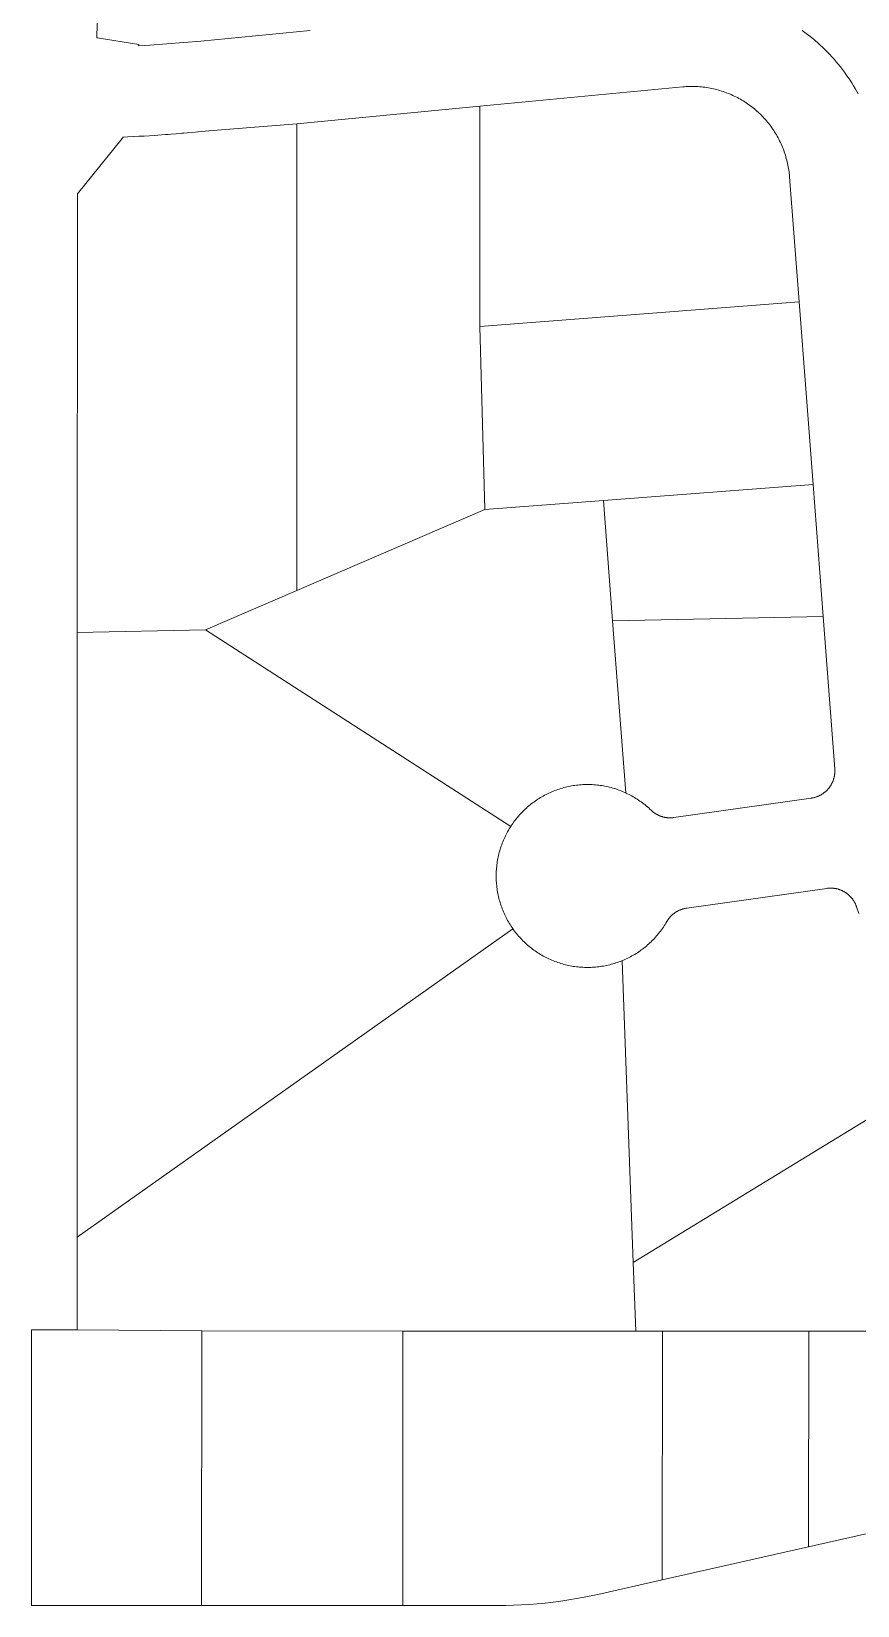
# Model space of a CAD drawing. Header units: feet. Extents: x 865220 to 2774701, y -2240498 to 961524.
# Drawn here: x 2770397 to 2770849, y 956422 to 957282 of the extents above; entities that cross this region are included whole.
import ezdxf

# ---------------------------------------------------------------- set-up
doc = ezdxf.new("R2010")
doc.units = ezdxf.units.FT
doc.header["$LTSCALE"] = 0.015
doc.header["$MEASUREMENT"] = 0
doc.layers.add('Parcels', color=7, linetype='Continuous', lineweight=0)

msp = doc.modelspace()

# ---------------------------------------------------------------- linework, layer by layer
at = {"layer": 'Parcels', "lineweight": 5, "ltscale": 100}
for p, q in [((2770436.07, 957430.81), (2770432.94, 957278.86)), ((2770489.76, 957277.01), (2770549.48, 957282.71)), ((2770818.68, 957282.81), (2770820.14, 957281.75)), ((2770432.94, 957278.86), (2770433.07, 957278.84)), ((2770433.07, 957278.84), (2770455.87, 957275.03)), ((2770455.87, 957275.03), (2770455.75, 957274.37)), ((2770455.75, 957274.37), (2770461.97, 957274.74)), ((2770461.97, 957274.74), (2770489.76, 957277.01)), ((2770820.14, 957281.75), (2770821.58, 957280.66)), ((2770821.58, 957280.66), (2770823, 957279.54)), ((2770823, 957279.54), (2770824.4, 957278.4)), ((2770824.4, 957278.4), (2770825.78, 957277.24)), ((2770825.78, 957277.24), (2770827.14, 957276.05)), ((2770827.14, 957276.05), (2770828.48, 957274.84)), ((2770828.48, 957274.84), (2770829.8, 957273.6)), ((2770829.8, 957273.6), (2770831.1, 957272.35)), ((2770831.1, 957272.35), (2770832.37, 957271.07)), ((2770832.37, 957271.07), (2770833.62, 957269.76)), ((2770833.62, 957269.76), (2770834.85, 957268.44)), ((2770834.85, 957268.44), (2770836.06, 957267.1)), ((2770836.06, 957267.1), (2770837.24, 957265.73)), ((2770837.24, 957265.73), (2770838.4, 957264.34)), ((2770838.4, 957264.34), (2770839.53, 957262.94)), ((2770839.53, 957262.94), (2770840.64, 957261.51)), ((2770840.64, 957261.51), (2770841.73, 957260.07)), ((2770841.73, 957260.07), (2770842.78, 957258.6)), ((2770842.78, 957258.6), (2770843.82, 957257.12)), ((2770843.82, 957257.12), (2770844.82, 957255.62)), ((2770753.31, 957251.95), (2770642.34, 957241.36)), ((2770754.31, 957252.04), (2770753.31, 957251.95)), ((2770755.24, 957252.1), (2770754.31, 957252.04)), ((2770756.18, 957252.15), (2770755.24, 957252.1)), ((2770757.11, 957252.18), (2770756.18, 957252.15)), ((2770758.04, 957252.19), (2770757.11, 957252.18)), ((2770758.98, 957252.19), (2770758.04, 957252.19)), ((2770759.91, 957252.17), (2770758.98, 957252.19)), ((2770760.84, 957252.14), (2770759.91, 957252.17)), ((2770761.78, 957252.08), (2770760.84, 957252.14)), ((2770762.71, 957252.02), (2770761.78, 957252.08)), ((2770763.64, 957251.93), (2770762.71, 957252.02)), ((2770764.57, 957251.83), (2770763.64, 957251.93)), ((2770765.49, 957251.72), (2770764.57, 957251.83)), ((2770766.42, 957251.59), (2770765.49, 957251.72)), ((2770767.34, 957251.44), (2770766.42, 957251.59)), ((2770768.26, 957251.27), (2770767.34, 957251.44)), ((2770769.18, 957251.09), (2770768.26, 957251.27)), ((2770770.09, 957250.9), (2770769.18, 957251.09)), ((2770771, 957250.69), (2770770.09, 957250.9)), ((2770771.9, 957250.46), (2770771, 957250.69)), ((2770772.8, 957250.21), (2770771.9, 957250.46)), ((2770773.7, 957249.95), (2770772.8, 957250.21)), ((2770774.59, 957249.68), (2770773.7, 957249.95)), ((2770775.48, 957249.39), (2770774.59, 957249.68)), ((2770776.36, 957249.08), (2770775.48, 957249.39)), ((2770777.24, 957248.76), (2770776.36, 957249.08)), ((2770778.11, 957248.42), (2770777.24, 957248.76)), ((2770778.98, 957248.07), (2770778.11, 957248.42)), ((2770779.84, 957247.71), (2770778.98, 957248.07)), ((2770844.82, 957255.62), (2770845.8, 957254.1)), ((2770845.8, 957254.1), (2770846.76, 957252.57)), ((2770846.76, 957252.57), (2770847.69, 957251.02)), ((2770847.69, 957251.02), (2770848.59, 957249.45)), ((2770848.59, 957249.45), (2770849.27, 957248.22)), ((2770642.34, 957241.36), (2770542.35, 957231.81)), ((2770642.32, 957121.05), (2770642.34, 957241.36)), ((2770642.34, 957241.36), (2770642.32, 957121.05)), ((2770780.69, 957247.32), (2770779.84, 957247.71)), ((2770781.53, 957246.93), (2770780.69, 957247.32)), ((2770782.37, 957246.52), (2770781.53, 957246.93)), ((2770783.2, 957246.09), (2770782.37, 957246.52)), ((2770784.03, 957245.65), (2770783.2, 957246.09)), ((2770784.84, 957245.2), (2770784.03, 957245.65)), ((2770785.65, 957244.73), (2770784.84, 957245.2)), ((2770786.45, 957244.25), (2770785.65, 957244.73)), ((2770787.24, 957243.75), (2770786.45, 957244.25)), ((2770788.02, 957243.24), (2770787.24, 957243.75)), ((2770788.79, 957242.71), (2770788.02, 957243.24)), ((2770789.56, 957242.18), (2770788.79, 957242.71)), ((2770790.31, 957241.63), (2770789.56, 957242.18)), ((2770791.06, 957241.06), (2770790.31, 957241.63)), ((2770791.79, 957240.49), (2770791.06, 957241.06)), ((2770792.52, 957239.9), (2770791.79, 957240.49)), ((2770793.23, 957239.3), (2770792.52, 957239.9)), ((2770793.93, 957238.68), (2770793.23, 957239.3)), ((2770542.35, 957231.81), (2770494.22, 957227.88)), ((2770542.35, 957231.81), (2770542.3, 956976.78)), ((2770794.63, 957238.05), (2770793.93, 957238.68)), ((2770795.31, 957237.42), (2770794.63, 957238.05)), ((2770795.98, 957236.77), (2770795.31, 957237.42)), ((2770796.64, 957236.1), (2770795.98, 957236.77)), ((2770797.28, 957235.43), (2770796.64, 957236.1)), ((2770797.92, 957234.75), (2770797.28, 957235.43)), ((2770798.54, 957234.05), (2770797.92, 957234.75)), ((2770799.15, 957233.35), (2770798.54, 957234.05)), ((2770799.75, 957232.63), (2770799.15, 957233.35)), ((2770800.34, 957231.9), (2770799.75, 957232.63)), ((2770800.91, 957231.16), (2770800.34, 957231.9)), ((2770801.47, 957230.42), (2770800.91, 957231.16)), ((2770446.67, 957223.73), (2770422.26, 957193.47)), ((2770446.7, 957223.77), (2770446.67, 957223.73)), ((2770447.26, 957224.46), (2770446.7, 957223.77)), ((2770449.76, 957224.6), (2770447.26, 957224.46)), ((2770452.98, 957224.77), (2770449.76, 957224.6)), ((2770455.84, 957224.94), (2770452.98, 957224.77)), ((2770458.7, 957225.1), (2770455.84, 957224.94)), ((2770458.83, 957225.11), (2770458.7, 957225.1)), ((2770464.42, 957225.47), (2770458.83, 957225.11)), ((2770466.31, 957225.6), (2770464.42, 957225.47)), ((2770470.39, 957225.89), (2770466.31, 957225.6)), ((2770471.88, 957226), (2770470.39, 957225.89)), ((2770473.37, 957226.11), (2770471.88, 957226)), ((2770476.35, 957226.33), (2770473.37, 957226.11)), ((2770479.33, 957226.57), (2770476.35, 957226.33)), ((2770480.45, 957226.67), (2770479.33, 957226.57)), ((2770482.31, 957226.82), (2770480.45, 957226.67)), ((2770486.78, 957227.2), (2770482.31, 957226.82)), ((2770488.2, 957227.33), (2770486.78, 957227.2)), ((2770488.27, 957227.33), (2770488.2, 957227.33)), ((2770494.22, 957227.88), (2770488.27, 957227.33)), ((2770802.02, 957229.66), (2770801.47, 957230.42)), ((2770802.55, 957228.89), (2770802.02, 957229.66)), ((2770803.07, 957228.12), (2770802.55, 957228.89)), ((2770803.58, 957227.34), (2770803.07, 957228.12)), ((2770804.07, 957226.54), (2770803.58, 957227.34)), ((2770804.55, 957225.74), (2770804.07, 957226.54)), ((2770805.02, 957224.93), (2770804.55, 957225.74)), ((2770805.47, 957224.11), (2770805.02, 957224.93)), ((2770805.91, 957223.29), (2770805.47, 957224.11)), ((2770806.33, 957222.45), (2770805.91, 957223.29)), ((2770806.74, 957221.61), (2770806.33, 957222.45)), ((2770807.13, 957220.77), (2770806.74, 957221.61)), ((2770807.51, 957219.91), (2770807.13, 957220.77)), ((2770807.87, 957219.05), (2770807.51, 957219.91)), ((2770808.22, 957218.19), (2770807.87, 957219.05)), ((2770808.55, 957217.31), (2770808.22, 957218.19)), ((2770808.87, 957216.44), (2770808.55, 957217.31)), ((2770809.17, 957215.55), (2770808.87, 957216.44)), ((2770809.46, 957214.66), (2770809.17, 957215.55)), ((2770809.73, 957213.77), (2770809.46, 957214.66)), ((2770809.98, 957212.87), (2770809.73, 957213.77)), ((2770810.22, 957211.97), (2770809.98, 957212.87)), ((2770810.45, 957211.06), (2770810.22, 957211.97)), ((2770810.65, 957210.15), (2770810.45, 957211.06)), ((2770810.85, 957209.24), (2770810.65, 957210.15)), ((2770811.02, 957208.32), (2770810.85, 957209.24)), ((2770811.18, 957207.4), (2770811.02, 957208.32)), ((2770811.33, 957206.48), (2770811.18, 957207.4)), ((2770811.45, 957205.55), (2770811.33, 957206.48)), ((2770811.57, 957204.63), (2770811.45, 957205.55)), ((2770811.66, 957203.7), (2770811.57, 957204.63)), ((2770811.74, 957202.77), (2770811.66, 957203.7)), ((2770816.97, 957134.4), (2770811.74, 957202.77)), ((2770422.26, 957193.47), (2770422.23, 956953.76)), ((2770816.97, 957134.4), (2770642.32, 957121.05)), ((2770816.97, 957134.4), (2770816.97, 957134.4)), ((2770824.59, 957034.71), (2770816.97, 957134.4)), ((2770645.13, 957020.98), (2770642.32, 957121.05)), ((2770642.32, 957121.05), (2770642.32, 957121.05)), ((2770709.93, 957025.94), (2770824.59, 957034.71)), ((2770824.59, 957034.71), (2770824.59, 957034.71)), ((2770830.1, 956962.58), (2770824.59, 957034.71)), ((2770645.13, 957020.98), (2770709.93, 957025.94)), ((2770709.93, 957025.94), (2770645.13, 957020.98)), ((2770709.93, 957025.94), (2770714.97, 956960.09)), ((2770645.13, 957020.98), (2770542.3, 956976.78)), ((2770492.28, 956955.27), (2770542.3, 956976.78)), ((2770542.3, 956976.78), (2770492.28, 956955.27)), ((2770542.3, 956976.78), (2770542.3, 956976.78)), ((2770422.23, 956953.76), (2770492.28, 956955.27)), ((2770492.28, 956955.27), (2770659.26, 956847.77)), ((2770659.26, 956847.77), (2770492.28, 956955.27)), ((2770714.97, 956960.09), (2770830.1, 956962.58)), ((2770714.97, 956960.09), (2770722.15, 956866.13)), ((2770714.97, 956960.09), (2770714.97, 956960.09)), ((2770830.1, 956962.58), (2770830.1, 956962.58)), ((2770836.47, 956879.24), (2770830.1, 956962.58)), ((2770422.23, 956953.76), (2770422.18, 956623.24)), ((2770836.5, 956878.89), (2770836.47, 956879.24)), ((2770836.51, 956878.63), (2770836.5, 956878.89)), ((2770836.51, 956878.37), (2770836.51, 956878.63)), ((2770836.52, 956878.11), (2770836.51, 956878.37)), ((2770836.51, 956877.85), (2770836.52, 956878.11)), ((2770836.51, 956877.59), (2770836.51, 956877.85)), ((2770689.17, 956869.2), (2770690.02, 956869.41)), ((2770690.02, 956869.41), (2770690.87, 956869.6)), ((2770690.87, 956869.6), (2770691.72, 956869.77)), ((2770691.72, 956869.77), (2770692.58, 956869.93)), ((2770692.58, 956869.93), (2770693.44, 956870.08)), ((2770693.44, 956870.08), (2770694.3, 956870.21)), ((2770694.3, 956870.21), (2770695.17, 956870.32)), ((2770695.17, 956870.32), (2770696.03, 956870.42)), ((2770696.03, 956870.42), (2770696.9, 956870.5)), ((2770696.9, 956870.5), (2770697.77, 956870.57)), ((2770697.77, 956870.57), (2770698.64, 956870.63)), ((2770698.64, 956870.63), (2770699.51, 956870.66)), ((2770699.51, 956870.66), (2770700.39, 956870.69)), ((2770700.39, 956870.69), (2770701.26, 956870.7)), ((2770701.26, 956870.7), (2770702.13, 956870.69)), ((2770702.13, 956870.69), (2770703, 956870.67)), ((2770703, 956870.67), (2770703.88, 956870.63)), ((2770703.88, 956870.63), (2770704.75, 956870.58)), ((2770704.75, 956870.58), (2770705.62, 956870.51)), ((2770705.62, 956870.51), (2770706.48, 956870.42)), ((2770706.48, 956870.42), (2770707.35, 956870.33)), ((2770707.35, 956870.33), (2770708.22, 956870.21)), ((2770708.22, 956870.21), (2770709.08, 956870.08)), ((2770709.08, 956870.08), (2770709.94, 956869.94)), ((2770709.94, 956869.94), (2770710.8, 956869.78)), ((2770710.8, 956869.78), (2770711.65, 956869.61)), ((2770711.65, 956869.61), (2770712.5, 956869.42)), ((2770712.5, 956869.42), (2770713.35, 956869.22)), ((2770833.5, 956869.08), (2770833.66, 956869.29)), ((2770833.66, 956869.29), (2770833.81, 956869.5)), ((2770833.81, 956869.5), (2770833.96, 956869.72)), ((2770833.96, 956869.72), (2770834.1, 956869.94)), ((2770834.1, 956869.94), (2770834.24, 956870.16)), ((2770834.24, 956870.16), (2770834.38, 956870.38)), ((2770834.38, 956870.38), (2770834.51, 956870.61)), ((2770834.51, 956870.61), (2770834.64, 956870.84)), ((2770834.64, 956870.84), (2770834.77, 956871.07)), ((2770834.77, 956871.07), (2770834.89, 956871.3)), ((2770834.89, 956871.3), (2770835, 956871.53)), ((2770835, 956871.53), (2770835.12, 956871.77)), ((2770835.12, 956871.77), (2770835.22, 956872.01)), ((2770835.22, 956872.01), (2770835.33, 956872.25)), ((2770835.33, 956872.25), (2770835.43, 956872.49)), ((2770835.43, 956872.49), (2770835.52, 956872.73)), ((2770835.52, 956872.73), (2770835.62, 956872.98)), ((2770835.62, 956872.98), (2770835.7, 956873.23)), ((2770835.7, 956873.23), (2770835.79, 956873.47)), ((2770835.79, 956873.47), (2770835.86, 956873.72)), ((2770835.86, 956873.72), (2770835.94, 956873.97)), ((2770835.94, 956873.97), (2770836.01, 956874.23)), ((2770836.01, 956874.23), (2770836.07, 956874.48)), ((2770836.07, 956874.48), (2770836.14, 956874.73)), ((2770836.14, 956874.73), (2770836.19, 956874.99)), ((2770836.19, 956874.99), (2770836.24, 956875.25)), ((2770836.24, 956875.25), (2770836.29, 956875.5)), ((2770836.29, 956875.5), (2770836.33, 956875.76)), ((2770836.33, 956875.76), (2770836.37, 956876.02)), ((2770836.37, 956876.02), (2770836.41, 956876.28)), ((2770836.41, 956876.28), (2770836.44, 956876.54)), ((2770836.44, 956876.54), (2770836.46, 956876.8)), ((2770836.46, 956876.8), (2770836.48, 956877.06)), ((2770836.48, 956877.06), (2770836.5, 956877.32)), ((2770836.5, 956877.32), (2770836.51, 956877.59)), ((2770671.18, 956860.62), (2770671.88, 956861.14)), ((2770671.88, 956861.14), (2770672.59, 956861.64)), ((2770672.59, 956861.64), (2770673.31, 956862.14)), ((2770673.31, 956862.14), (2770674.04, 956862.62)), ((2770674.04, 956862.62), (2770674.77, 956863.09)), ((2770674.77, 956863.09), (2770675.52, 956863.54)), ((2770675.52, 956863.54), (2770676.27, 956863.99)), ((2770676.27, 956863.99), (2770677.03, 956864.42)), ((2770677.03, 956864.42), (2770677.79, 956864.83)), ((2770677.79, 956864.83), (2770678.57, 956865.24)), ((2770678.57, 956865.24), (2770679.35, 956865.63)), ((2770679.35, 956865.63), (2770680.14, 956866)), ((2770680.14, 956866), (2770680.93, 956866.36)), ((2770680.93, 956866.36), (2770681.73, 956866.71)), ((2770681.73, 956866.71), (2770682.54, 956867.05)), ((2770682.54, 956867.05), (2770683.35, 956867.37)), ((2770683.35, 956867.37), (2770684.16, 956867.67)), ((2770684.16, 956867.67), (2770684.99, 956867.96)), ((2770684.99, 956867.96), (2770685.81, 956868.24)), ((2770685.81, 956868.24), (2770686.65, 956868.5)), ((2770686.65, 956868.5), (2770687.48, 956868.75)), ((2770687.48, 956868.75), (2770688.32, 956868.99)), ((2770688.32, 956868.99), (2770689.17, 956869.2)), ((2770713.35, 956869.22), (2770714.2, 956869)), ((2770714.2, 956869), (2770715.04, 956868.77)), ((2770715.04, 956868.77), (2770715.88, 956868.52)), ((2770715.88, 956868.52), (2770716.71, 956868.26)), ((2770716.71, 956868.26), (2770717.54, 956867.98)), ((2770717.54, 956867.98), (2770718.36, 956867.69)), ((2770718.36, 956867.69), (2770719.17, 956867.38)), ((2770719.17, 956867.38), (2770719.99, 956867.06)), ((2770719.99, 956867.06), (2770720.79, 956866.73)), ((2770720.79, 956866.73), (2770721.59, 956866.38)), ((2770721.59, 956866.38), (2770722.15, 956866.13)), ((2770722.15, 956866.13), (2770722.39, 956866.02)), ((2770722.15, 956866.13), (2770722.15, 956866.13)), ((2770722.39, 956866.02), (2770723.17, 956865.65)), ((2770723.17, 956865.65), (2770723.96, 956865.26)), ((2770723.96, 956865.26), (2770724.73, 956864.86)), ((2770724.73, 956864.86), (2770725.5, 956864.44)), ((2770725.5, 956864.44), (2770726.26, 956864.01)), ((2770726.26, 956864.01), (2770727.01, 956863.57)), ((2770727.01, 956863.57), (2770727.75, 956863.11)), ((2770727.75, 956863.11), (2770728.49, 956862.64)), ((2770728.49, 956862.64), (2770729.22, 956862.16)), ((2770729.22, 956862.16), (2770729.94, 956861.67)), ((2770729.94, 956861.67), (2770730.65, 956861.16)), ((2770730.65, 956861.16), (2770731.35, 956860.64)), ((2770731.35, 956860.64), (2770732.04, 956860.11)), ((2770748.5, 956852.63), (2770823.62, 956863.25)), ((2770823.62, 956863.25), (2770823.88, 956863.28)), ((2770823.88, 956863.28), (2770824.13, 956863.33)), ((2770824.13, 956863.33), (2770824.39, 956863.38)), ((2770824.39, 956863.38), (2770824.65, 956863.43)), ((2770824.65, 956863.43), (2770824.9, 956863.49)), ((2770824.9, 956863.49), (2770825.16, 956863.55)), ((2770825.16, 956863.55), (2770825.41, 956863.61)), ((2770825.41, 956863.61), (2770825.66, 956863.68)), ((2770825.66, 956863.68), (2770825.92, 956863.76)), ((2770825.92, 956863.76), (2770826.16, 956863.84)), ((2770826.16, 956863.84), (2770826.41, 956863.92)), ((2770826.41, 956863.92), (2770826.66, 956864.01)), ((2770826.66, 956864.01), (2770826.9, 956864.1)), ((2770826.9, 956864.1), (2770827.15, 956864.19)), ((2770827.15, 956864.19), (2770827.39, 956864.3)), ((2770827.39, 956864.3), (2770827.63, 956864.4)), ((2770827.63, 956864.4), (2770827.87, 956864.51)), ((2770827.87, 956864.51), (2770828.1, 956864.62)), ((2770828.1, 956864.62), (2770828.34, 956864.74)), ((2770828.34, 956864.74), (2770828.57, 956864.86)), ((2770828.57, 956864.86), (2770828.8, 956864.98)), ((2770828.8, 956864.98), (2770829.03, 956865.11)), ((2770829.03, 956865.11), (2770829.25, 956865.25)), ((2770829.25, 956865.25), (2770829.48, 956865.38)), ((2770829.48, 956865.38), (2770829.7, 956865.52)), ((2770829.7, 956865.52), (2770829.92, 956865.67)), ((2770829.92, 956865.67), (2770830.13, 956865.82)), ((2770830.13, 956865.82), (2770830.34, 956865.97)), ((2770830.34, 956865.97), (2770830.55, 956866.13)), ((2770830.55, 956866.13), (2770830.76, 956866.28)), ((2770830.76, 956866.28), (2770830.97, 956866.45)), ((2770830.97, 956866.45), (2770831.17, 956866.61)), ((2770831.17, 956866.61), (2770831.37, 956866.79)), ((2770831.37, 956866.79), (2770831.56, 956866.96)), ((2770831.56, 956866.96), (2770831.76, 956867.14)), ((2770831.76, 956867.14), (2770831.95, 956867.32)), ((2770831.95, 956867.32), (2770832.13, 956867.5)), ((2770832.13, 956867.5), (2770832.32, 956867.69)), ((2770832.32, 956867.69), (2770832.5, 956867.88)), ((2770832.5, 956867.88), (2770832.67, 956868.07)), ((2770832.67, 956868.07), (2770832.85, 956868.27)), ((2770832.85, 956868.27), (2770833.02, 956868.47)), ((2770833.02, 956868.47), (2770833.18, 956868.67)), ((2770833.18, 956868.67), (2770833.34, 956868.87)), ((2770833.34, 956868.87), (2770833.5, 956869.08)), ((2770661.88, 956851.46), (2770662.42, 956852.15)), ((2770662.42, 956852.15), (2770662.98, 956852.82)), ((2770662.98, 956852.82), (2770663.54, 956853.49)), ((2770663.54, 956853.49), (2770664.12, 956854.14)), ((2770664.12, 956854.14), (2770664.71, 956854.78)), ((2770664.71, 956854.78), (2770665.31, 956855.42)), ((2770665.31, 956855.42), (2770665.92, 956856.04)), ((2770665.92, 956856.04), (2770666.54, 956856.65)), ((2770666.54, 956856.65), (2770667.17, 956857.25)), ((2770667.17, 956857.25), (2770667.82, 956857.84)), ((2770667.82, 956857.84), (2770668.47, 956858.42)), ((2770668.47, 956858.42), (2770669.13, 956858.99)), ((2770669.13, 956858.99), (2770669.81, 956859.54)), ((2770669.81, 956859.54), (2770670.49, 956860.08)), ((2770670.49, 956860.08), (2770671.18, 956860.62)), ((2770732.04, 956860.11), (2770732.72, 956859.57)), ((2770732.72, 956859.57), (2770733.4, 956859.02)), ((2770733.4, 956859.02), (2770734.06, 956858.45)), ((2770734.06, 956858.45), (2770734.71, 956857.87)), ((2770734.71, 956857.87), (2770735.36, 956857.28)), ((2770735.36, 956857.28), (2770735.99, 956856.68)), ((2770735.99, 956856.68), (2770736.18, 956856.5)), ((2770736.18, 956856.5), (2770736.37, 956856.33)), ((2770736.37, 956856.33), (2770736.57, 956856.15)), ((2770736.57, 956856.15), (2770736.77, 956855.98)), ((2770736.77, 956855.98), (2770736.97, 956855.82)), ((2770736.97, 956855.82), (2770737.18, 956855.65)), ((2770737.18, 956855.65), (2770737.38, 956855.49)), ((2770737.38, 956855.49), (2770737.59, 956855.34)), ((2770737.59, 956855.34), (2770737.81, 956855.19)), ((2770737.81, 956855.19), (2770738.02, 956855.04)), ((2770738.02, 956855.04), (2770738.24, 956854.89)), ((2770738.24, 956854.89), (2770738.46, 956854.75)), ((2770738.46, 956854.75), (2770738.68, 956854.62)), ((2770738.68, 956854.62), (2770738.91, 956854.48)), ((2770738.91, 956854.48), (2770739.14, 956854.36)), ((2770739.14, 956854.36), (2770739.37, 956854.23)), ((2770739.37, 956854.23), (2770739.6, 956854.11)), ((2770739.6, 956854.11), (2770739.84, 956853.99)), ((2770739.84, 956853.99), (2770740.07, 956853.88)), ((2770740.07, 956853.88), (2770740.31, 956853.77)), ((2770740.31, 956853.77), (2770740.55, 956853.67)), ((2770740.55, 956853.67), (2770740.79, 956853.57)), ((2770740.79, 956853.57), (2770741.04, 956853.47)), ((2770741.04, 956853.47), (2770741.28, 956853.38)), ((2770741.28, 956853.38), (2770741.53, 956853.29)), ((2770741.53, 956853.29), (2770741.78, 956853.21)), ((2770741.78, 956853.21), (2770742.03, 956853.13)), ((2770742.03, 956853.13), (2770742.28, 956853.06)), ((2770742.28, 956853.06), (2770742.53, 956852.99)), ((2770742.53, 956852.99), (2770742.78, 956852.92)), ((2770742.78, 956852.92), (2770743.04, 956852.86)), ((2770743.04, 956852.86), (2770743.29, 956852.8)), ((2770743.29, 956852.8), (2770743.55, 956852.75)), ((2770743.55, 956852.75), (2770743.81, 956852.7)), ((2770743.81, 956852.7), (2770744.06, 956852.66)), ((2770744.06, 956852.66), (2770744.32, 956852.62)), ((2770744.32, 956852.62), (2770744.58, 956852.59)), ((2770744.58, 956852.59), (2770744.84, 956852.56)), ((2770744.84, 956852.56), (2770745.1, 956852.53)), ((2770745.1, 956852.53), (2770745.36, 956852.51)), ((2770745.36, 956852.51), (2770745.63, 956852.5)), ((2770745.63, 956852.5), (2770745.89, 956852.49)), ((2770745.89, 956852.49), (2770746.15, 956852.48)), ((2770746.15, 956852.48), (2770746.41, 956852.48)), ((2770746.41, 956852.48), (2770746.67, 956852.48)), ((2770746.67, 956852.48), (2770746.93, 956852.49)), ((2770746.93, 956852.49), (2770747.2, 956852.5)), ((2770747.2, 956852.5), (2770747.46, 956852.52)), ((2770747.46, 956852.52), (2770747.72, 956852.54)), ((2770747.72, 956852.54), (2770747.98, 956852.56)), ((2770747.98, 956852.56), (2770748.24, 956852.59)), ((2770748.24, 956852.59), (2770748.5, 956852.63)), ((2770656.73, 956843.38), (2770657.14, 956844.15)), ((2770657.14, 956844.15), (2770657.55, 956844.92)), ((2770657.55, 956844.92), (2770657.98, 956845.68)), ((2770657.98, 956845.68), (2770658.42, 956846.43)), ((2770658.42, 956846.43), (2770658.88, 956847.18)), ((2770658.88, 956847.18), (2770659.26, 956847.77)), ((2770659.26, 956847.77), (2770659.35, 956847.91)), ((2770659.26, 956847.77), (2770659.26, 956847.77)), ((2770659.35, 956847.91), (2770659.83, 956848.64)), ((2770659.83, 956848.64), (2770660.32, 956849.36)), ((2770660.32, 956849.36), (2770660.83, 956850.07)), ((2770660.83, 956850.07), (2770661.35, 956850.77)), ((2770661.35, 956850.77), (2770661.88, 956851.46)), ((2770653.23, 956834.46), (2770653.47, 956835.3)), ((2770653.47, 956835.3), (2770653.73, 956836.13)), ((2770653.73, 956836.13), (2770654.01, 956836.96)), ((2770654.01, 956836.96), (2770654.3, 956837.78)), ((2770654.3, 956837.78), (2770654.61, 956838.6)), ((2770654.61, 956838.6), (2770654.93, 956839.41)), ((2770654.93, 956839.41), (2770655.26, 956840.22)), ((2770655.26, 956840.22), (2770655.61, 956841.02)), ((2770655.61, 956841.02), (2770655.97, 956841.81)), ((2770655.97, 956841.81), (2770656.34, 956842.6)), ((2770656.34, 956842.6), (2770656.73, 956843.38)), ((2770651.57, 956825.91), (2770651.67, 956826.78)), ((2770651.67, 956826.78), (2770651.78, 956827.64)), ((2770651.78, 956827.64), (2770651.91, 956828.5)), ((2770651.91, 956828.5), (2770652.05, 956829.37)), ((2770652.05, 956829.37), (2770652.21, 956830.22)), ((2770652.21, 956830.22), (2770652.38, 956831.08)), ((2770652.38, 956831.08), (2770652.57, 956831.93)), ((2770652.57, 956831.93), (2770652.77, 956832.78)), ((2770652.77, 956832.78), (2770652.99, 956833.62)), ((2770652.99, 956833.62), (2770653.23, 956834.46)), ((2770651.3, 956821.56), (2770651.33, 956822.43)), ((2770651.3, 956820.68), (2770651.3, 956821.56)), ((2770651.3, 956819.81), (2770651.3, 956820.68)), ((2770651.33, 956818.94), (2770651.3, 956819.81)), ((2770651.33, 956822.43), (2770651.36, 956823.3)), ((2770651.37, 956818.07), (2770651.33, 956818.94)), ((2770651.36, 956823.3), (2770651.42, 956824.17)), ((2770651.42, 956817.2), (2770651.37, 956818.07)), ((2770651.42, 956824.17), (2770651.48, 956825.04)), ((2770651.48, 956825.04), (2770651.57, 956825.91)), ((2770651.49, 956816.33), (2770651.42, 956817.2)), ((2770651.57, 956815.46), (2770651.49, 956816.33)), ((2770651.67, 956814.59), (2770651.57, 956815.46)), ((2770651.79, 956813.73), (2770651.67, 956814.59)), ((2770651.91, 956812.87), (2770651.79, 956813.73)), ((2770652.06, 956812), (2770651.91, 956812.87)), ((2770652.22, 956811.15), (2770652.06, 956812)), ((2770652.39, 956810.29), (2770652.22, 956811.15)), ((2770652.58, 956809.44), (2770652.39, 956810.29)), ((2770652.79, 956808.59), (2770652.58, 956809.44)), ((2770832.05, 956813.96), (2770755.5, 956803.13)), ((2770832.53, 956814.02), (2770832.05, 956813.96)), ((2770832.79, 956814.04), (2770832.53, 956814.02)), ((2770833.05, 956814.06), (2770832.79, 956814.04)), ((2770833.32, 956814.08), (2770833.05, 956814.06)), ((2770833.58, 956814.09), (2770833.32, 956814.08)), ((2770833.84, 956814.1), (2770833.58, 956814.09)), ((2770834.1, 956814.1), (2770833.84, 956814.1)), ((2770834.36, 956814.1), (2770834.1, 956814.1)), ((2770834.62, 956814.1), (2770834.36, 956814.1)), ((2770834.89, 956814.09), (2770834.62, 956814.1)), ((2770835.15, 956814.07), (2770834.89, 956814.09)), ((2770835.41, 956814.05), (2770835.15, 956814.07)), ((2770835.67, 956814.03), (2770835.41, 956814.05)), ((2770835.93, 956814), (2770835.67, 956814.03)), ((2770836.19, 956813.96), (2770835.93, 956814)), ((2770836.45, 956813.93), (2770836.19, 956813.96)), ((2770836.71, 956813.88), (2770836.45, 956813.93)), ((2770836.96, 956813.84), (2770836.71, 956813.88)), ((2770837.22, 956813.79), (2770836.96, 956813.84)), ((2770837.48, 956813.73), (2770837.22, 956813.79)), ((2770837.73, 956813.67), (2770837.48, 956813.73)), ((2770837.98, 956813.61), (2770837.73, 956813.67)), ((2770838.24, 956813.54), (2770837.98, 956813.61)), ((2770838.49, 956813.46), (2770838.24, 956813.54)), ((2770838.74, 956813.38), (2770838.49, 956813.46)), ((2770838.99, 956813.3), (2770838.74, 956813.38)), ((2770839.23, 956813.22), (2770838.99, 956813.3)), ((2770839.48, 956813.13), (2770839.23, 956813.22)), ((2770839.72, 956813.03), (2770839.48, 956813.13)), ((2770839.97, 956812.93), (2770839.72, 956813.03)), ((2770840.21, 956812.83), (2770839.97, 956812.93)), ((2770840.44, 956812.72), (2770840.21, 956812.83)), ((2770840.68, 956812.61), (2770840.44, 956812.72)), ((2770840.92, 956812.49), (2770840.68, 956812.61)), ((2770841.15, 956812.37), (2770840.92, 956812.49)), ((2770841.38, 956812.25), (2770841.15, 956812.37)), ((2770841.61, 956812.12), (2770841.38, 956812.25)), ((2770841.83, 956811.99), (2770841.61, 956812.12)), ((2770842.06, 956811.85), (2770841.83, 956811.99)), ((2770842.28, 956811.71), (2770842.06, 956811.85)), ((2770842.5, 956811.57), (2770842.28, 956811.71)), ((2770842.71, 956811.42), (2770842.5, 956811.57)), ((2770842.93, 956811.27), (2770842.71, 956811.42)), ((2770843.14, 956811.11), (2770842.93, 956811.27)), ((2770843.35, 956810.95), (2770843.14, 956811.11)), ((2770843.55, 956810.79), (2770843.35, 956810.95)), ((2770843.75, 956810.63), (2770843.55, 956810.79)), ((2770843.95, 956810.46), (2770843.75, 956810.63)), ((2770844.15, 956810.28), (2770843.95, 956810.46)), ((2770844.34, 956810.11), (2770844.15, 956810.28)), ((2770844.53, 956809.93), (2770844.34, 956810.11)), ((2770844.72, 956809.75), (2770844.53, 956809.93)), ((2770844.9, 956809.56), (2770844.72, 956809.75)), ((2770845.09, 956809.37), (2770844.9, 956809.56)), ((2770845.26, 956809.18), (2770845.09, 956809.37)), ((2770845.44, 956808.98), (2770845.26, 956809.18)), ((2770653.01, 956807.75), (2770652.79, 956808.59)), ((2770653.24, 956806.91), (2770653.01, 956807.75)), ((2770653.49, 956806.07), (2770653.24, 956806.91)), ((2770653.75, 956805.24), (2770653.49, 956806.07)), ((2770654.03, 956804.41), (2770653.75, 956805.24)), ((2770654.32, 956803.59), (2770654.03, 956804.41)), ((2770654.62, 956802.77), (2770654.32, 956803.59)), ((2770654.94, 956801.96), (2770654.62, 956802.77)), ((2770655.28, 956801.15), (2770654.94, 956801.96)), ((2770655.63, 956800.35), (2770655.28, 956801.15)), ((2770748.99, 956800.56), (2770748.77, 956800.41)), ((2770749.2, 956800.71), (2770748.99, 956800.56)), ((2770749.42, 956800.85), (2770749.2, 956800.71)), ((2770749.64, 956801), (2770749.42, 956800.85)), ((2770749.87, 956801.13), (2770749.64, 956801)), ((2770750.09, 956801.26), (2770749.87, 956801.13)), ((2770750.32, 956801.39), (2770750.09, 956801.26)), ((2770750.55, 956801.52), (2770750.32, 956801.39)), ((2770750.78, 956801.64), (2770750.55, 956801.52)), ((2770751.01, 956801.76), (2770750.78, 956801.64)), ((2770751.25, 956801.87), (2770751.01, 956801.76)), ((2770751.49, 956801.98), (2770751.25, 956801.87)), ((2770751.73, 956802.08), (2770751.49, 956801.98)), ((2770751.97, 956802.18), (2770751.73, 956802.08)), ((2770752.21, 956802.28), (2770751.97, 956802.18)), ((2770752.46, 956802.37), (2770752.21, 956802.28)), ((2770752.71, 956802.46), (2770752.46, 956802.37)), ((2770752.95, 956802.54), (2770752.71, 956802.46)), ((2770753.2, 956802.62), (2770752.95, 956802.54)), ((2770753.45, 956802.7), (2770753.2, 956802.62)), ((2770753.71, 956802.77), (2770753.45, 956802.7)), ((2770753.96, 956802.83), (2770753.71, 956802.77)), ((2770754.21, 956802.89), (2770753.96, 956802.83)), ((2770754.47, 956802.95), (2770754.21, 956802.89)), ((2770754.73, 956803), (2770754.47, 956802.95)), ((2770754.98, 956803.05), (2770754.73, 956803)), ((2770755.24, 956803.09), (2770754.98, 956803.05)), ((2770755.5, 956803.13), (2770755.24, 956803.09)), ((2770845.61, 956808.78), (2770845.44, 956808.98)), ((2770845.78, 956808.58), (2770845.61, 956808.78)), ((2770845.94, 956808.38), (2770845.78, 956808.58)), ((2770846.1, 956808.17), (2770845.94, 956808.38)), ((2770846.26, 956807.96), (2770846.1, 956808.17)), ((2770846.41, 956807.75), (2770846.26, 956807.96)), ((2770846.56, 956807.53), (2770846.41, 956807.75)), ((2770846.7, 956807.32), (2770846.56, 956807.53)), ((2770846.84, 956807.1), (2770846.7, 956807.32)), ((2770846.98, 956806.87), (2770846.84, 956807.1)), ((2770847.12, 956806.65), (2770846.98, 956806.87)), ((2770847.24, 956806.42), (2770847.12, 956806.65)), ((2770847.37, 956806.19), (2770847.24, 956806.42)), ((2770847.49, 956805.96), (2770847.37, 956806.19)), ((2770847.61, 956805.72), (2770847.49, 956805.96)), ((2770847.72, 956805.49), (2770847.61, 956805.72)), ((2770847.83, 956805.25), (2770847.72, 956805.49)), ((2770847.94, 956805.01), (2770847.83, 956805.25)), ((2770848.04, 956804.77), (2770847.94, 956805.01)), ((2770848.14, 956804.53), (2770848.04, 956804.77)), ((2770848.23, 956804.28), (2770848.14, 956804.53)), ((2770848.32, 956804.04), (2770848.23, 956804.28)), ((2770848.4, 956803.79), (2770848.32, 956804.04)), ((2770849.59, 956800.28), (2770848.4, 956803.79)), ((2770422.18, 956623.24), (2770660.48, 956791.84)), ((2770655.99, 956799.56), (2770655.63, 956800.35)), ((2770656.37, 956798.77), (2770655.99, 956799.56)), ((2770656.75, 956797.99), (2770656.37, 956798.77)), ((2770657.16, 956797.22), (2770656.75, 956797.99)), ((2770657.57, 956796.45), (2770657.16, 956797.22)), ((2770658, 956795.69), (2770657.57, 956796.45)), ((2770658.45, 956794.94), (2770658, 956795.69)), ((2770658.9, 956794.2), (2770658.45, 956794.94)), ((2770659.37, 956793.46), (2770658.9, 956794.2)), ((2770659.85, 956792.74), (2770659.37, 956793.46)), ((2770660.35, 956792.02), (2770659.85, 956792.74)), ((2770660.48, 956791.84), (2770660.35, 956792.02)), ((2770660.86, 956791.31), (2770660.48, 956791.84)), ((2770742.24, 956792.06), (2770741.74, 956791.35)), ((2770742.74, 956792.78), (2770742.24, 956792.06)), ((2770743.22, 956793.5), (2770742.74, 956792.78)), ((2770743.69, 956794.24), (2770743.22, 956793.5)), ((2770744.14, 956794.98), (2770743.69, 956794.24)), ((2770744.6, 956795.77), (2770744.14, 956794.98)), ((2770744.74, 956796), (2770744.6, 956795.77)), ((2770744.87, 956796.22), (2770744.74, 956796)), ((2770745.02, 956796.44), (2770744.87, 956796.22)), ((2770745.16, 956796.66), (2770745.02, 956796.44)), ((2770745.31, 956796.88), (2770745.16, 956796.66)), ((2770745.46, 956797.09), (2770745.31, 956796.88)), ((2770745.62, 956797.3), (2770745.46, 956797.09)), ((2770745.77, 956797.51), (2770745.62, 956797.3)), ((2770745.94, 956797.71), (2770745.77, 956797.51)), ((2770746.1, 956797.91), (2770745.94, 956797.71)), ((2770746.27, 956798.11), (2770746.1, 956797.91)), ((2770746.45, 956798.31), (2770746.27, 956798.11)), ((2770746.62, 956798.5), (2770746.45, 956798.31)), ((2770746.8, 956798.69), (2770746.62, 956798.5)), ((2770746.99, 956798.88), (2770746.8, 956798.69)), ((2770747.17, 956799.06), (2770746.99, 956798.88)), ((2770747.36, 956799.24), (2770747.17, 956799.06)), ((2770747.56, 956799.42), (2770747.36, 956799.24)), ((2770747.75, 956799.59), (2770747.56, 956799.42)), ((2770747.95, 956799.76), (2770747.75, 956799.59)), ((2770748.15, 956799.93), (2770747.95, 956799.76)), ((2770748.36, 956800.09), (2770748.15, 956799.93)), ((2770748.56, 956800.25), (2770748.36, 956800.09)), ((2770748.77, 956800.41), (2770748.56, 956800.25)), ((2770661.38, 956790.61), (2770660.86, 956791.31)), ((2770661.91, 956789.91), (2770661.38, 956790.61)), ((2770662.45, 956789.23), (2770661.91, 956789.91)), ((2770663.01, 956788.56), (2770662.45, 956789.23)), ((2770663.57, 956787.9), (2770663.01, 956788.56)), ((2770664.15, 956787.24), (2770663.57, 956787.9)), ((2770664.74, 956786.6), (2770664.15, 956787.24)), ((2770665.34, 956785.97), (2770664.74, 956786.6)), ((2770665.95, 956785.35), (2770665.34, 956785.97)), ((2770666.58, 956784.73), (2770665.95, 956785.35)), ((2770667.21, 956784.13), (2770666.58, 956784.73)), ((2770667.85, 956783.54), (2770667.21, 956784.13)), ((2770668.51, 956782.97), (2770667.85, 956783.54)), ((2770734.75, 956783.58), (2770734.1, 956783)), ((2770735.39, 956784.17), (2770734.75, 956783.58)), ((2770736.02, 956784.77), (2770735.39, 956784.17)), ((2770736.65, 956785.38), (2770736.02, 956784.77)), ((2770737.26, 956786), (2770736.65, 956785.38)), ((2770737.86, 956786.63), (2770737.26, 956786)), ((2770738.45, 956787.28), (2770737.86, 956786.63)), ((2770739.02, 956787.93), (2770738.45, 956787.28)), ((2770739.59, 956788.6), (2770739.02, 956787.93)), ((2770740.15, 956789.27), (2770739.59, 956788.6)), ((2770740.69, 956789.95), (2770740.15, 956789.27)), ((2770741.22, 956790.64), (2770740.69, 956789.95)), ((2770741.74, 956791.35), (2770741.22, 956790.64)), ((2770669.17, 956782.4), (2770668.51, 956782.97)), ((2770669.84, 956781.85), (2770669.17, 956782.4)), ((2770670.53, 956781.3), (2770669.84, 956781.85)), ((2770671.22, 956780.77), (2770670.53, 956781.3)), ((2770671.92, 956780.25), (2770671.22, 956780.77)), ((2770672.63, 956779.75), (2770671.92, 956780.25)), ((2770673.35, 956779.25), (2770672.63, 956779.75)), ((2770674.08, 956778.77), (2770673.35, 956779.25)), ((2770674.81, 956778.3), (2770674.08, 956778.77)), ((2770675.56, 956777.85), (2770674.81, 956778.3)), ((2770676.31, 956777.41), (2770675.56, 956777.85)), ((2770677.07, 956776.98), (2770676.31, 956777.41)), ((2770677.84, 956776.56), (2770677.07, 956776.98)), ((2770678.61, 956776.16), (2770677.84, 956776.56)), ((2770679.39, 956775.77), (2770678.61, 956776.16)), ((2770680.18, 956775.39), (2770679.39, 956775.77)), ((2770680.97, 956775.03), (2770680.18, 956775.39)), ((2770681.77, 956774.69), (2770680.97, 956775.03)), ((2770682.58, 956774.35), (2770681.77, 956774.69)), ((2770720.84, 956774.7), (2770720.18, 956774.43)), ((2770721.64, 956775.05), (2770720.84, 956774.7)), ((2770722.43, 956775.41), (2770721.64, 956775.05)), ((2770723.22, 956775.79), (2770722.43, 956775.41)), ((2770724, 956776.18), (2770723.22, 956775.79)), ((2770724.77, 956776.58), (2770724, 956776.18)), ((2770725.54, 956777), (2770724.77, 956776.58)), ((2770726.3, 956777.43), (2770725.54, 956777)), ((2770727.05, 956777.87), (2770726.3, 956777.43)), ((2770727.79, 956778.33), (2770727.05, 956777.87)), ((2770728.53, 956778.8), (2770727.79, 956778.33)), ((2770729.26, 956779.28), (2770728.53, 956778.8)), ((2770729.97, 956779.77), (2770729.26, 956779.28)), ((2770730.68, 956780.28), (2770729.97, 956779.77)), ((2770731.39, 956780.8), (2770730.68, 956780.28)), ((2770732.08, 956781.33), (2770731.39, 956780.8)), ((2770732.76, 956781.88), (2770732.08, 956781.33)), ((2770733.43, 956782.43), (2770732.76, 956781.88)), ((2770734.1, 956783), (2770733.43, 956782.43)), ((2770683.39, 956774.03), (2770682.58, 956774.35)), ((2770684.21, 956773.73), (2770683.39, 956774.03)), ((2770685.03, 956773.44), (2770684.21, 956773.73)), ((2770685.86, 956773.16), (2770685.03, 956773.44)), ((2770686.69, 956772.9), (2770685.86, 956773.16)), ((2770687.53, 956772.65), (2770686.69, 956772.9)), ((2770688.37, 956772.42), (2770687.53, 956772.65)), ((2770689.21, 956772.2), (2770688.37, 956772.42)), ((2770690.06, 956772), (2770689.21, 956772.2)), ((2770690.91, 956771.81), (2770690.06, 956772)), ((2770691.77, 956771.63), (2770690.91, 956771.81)), ((2770692.63, 956771.48), (2770691.77, 956771.63)), ((2770693.49, 956771.33), (2770692.63, 956771.48)), ((2770694.35, 956771.2), (2770693.49, 956771.33)), ((2770695.21, 956771.09), (2770694.35, 956771.2)), ((2770696.08, 956770.99), (2770695.21, 956771.09)), ((2770696.95, 956770.91), (2770696.08, 956770.99)), ((2770697.82, 956770.84), (2770696.95, 956770.91)), ((2770698.69, 956770.79), (2770697.82, 956770.84)), ((2770699.56, 956770.75), (2770698.69, 956770.79)), ((2770700.43, 956770.73), (2770699.56, 956770.75)), ((2770701.31, 956770.72), (2770700.43, 956770.73)), ((2770702.18, 956770.73), (2770701.31, 956770.72)), ((2770703.05, 956770.75), (2770702.18, 956770.73)), ((2770703.92, 956770.79), (2770703.05, 956770.75)), ((2770704.79, 956770.84), (2770703.92, 956770.79)), ((2770705.66, 956770.91), (2770704.79, 956770.84)), ((2770706.53, 956771), (2770705.66, 956770.91)), ((2770707.4, 956771.1), (2770706.53, 956771)), ((2770708.26, 956771.21), (2770707.4, 956771.1)), ((2770709.13, 956771.34), (2770708.26, 956771.21)), ((2770709.99, 956771.48), (2770709.13, 956771.34)), ((2770710.84, 956771.64), (2770709.99, 956771.48)), ((2770711.7, 956771.82), (2770710.84, 956771.64)), ((2770712.55, 956772.01), (2770711.7, 956771.82)), ((2770713.4, 956772.21), (2770712.55, 956772.01)), ((2770714.24, 956772.43), (2770713.4, 956772.21)), ((2770715.08, 956772.66), (2770714.24, 956772.43)), ((2770715.92, 956772.91), (2770715.08, 956772.66)), ((2770716.75, 956773.18), (2770715.92, 956772.91)), ((2770717.58, 956773.45), (2770716.75, 956773.18)), ((2770718.4, 956773.74), (2770717.58, 956773.45)), ((2770719.22, 956774.05), (2770718.4, 956773.74)), ((2770720.03, 956774.37), (2770719.22, 956774.05)), ((2770720.18, 956774.43), (2770720.03, 956774.37)), ((2770726.24, 956609.56), (2770720.18, 956774.43)), ((2770720.18, 956774.43), (2770720.18, 956774.43)), ((2770726.24, 956609.56), (2770898.89, 956714.98)), ((2770422.18, 956623.24), (2770422.17, 956572.73)), ((2770727.62, 956572), (2770726.24, 956609.56)), ((2770397.16, 956572.07), (2770397.14, 956422.07)), ((2770397.17, 956572.74), (2770397.16, 956572.07)), ((2770422.17, 956572.73), (2770397.17, 956572.74)), ((2770490.23, 956572.05), (2770422.17, 956572.73)), ((2770422.17, 956572.73), (2770422.17, 956572.73)), ((2770490.2, 956422.05), (2770490.23, 956572.05)), ((2770600.22, 956572.02), (2770490.23, 956572.05)), ((2770600.18, 956422.03), (2770600.22, 956572.02)), ((2770600.22, 956572.02), (2770600.22, 956572.02)), ((2770727.62, 956572), (2770600.22, 956572.02)), ((2770742.21, 956572), (2770727.62, 956572)), ((2770727.62, 956572), (2770727.62, 956572)), ((2770742.16, 956436.1), (2770742.21, 956572)), ((2770742.21, 956572), (2770822.2, 956571.98)), ((2770822.2, 956571.98), (2770822.16, 956454.18)), ((2770917.6, 956571.97), (2770822.2, 956571.98)), ((2770822.2, 956571.98), (2770822.2, 956571.98)), ((2770822.16, 956454.18), (2770917.58, 956475.75)), ((2770742.16, 956436.1), (2770822.16, 956454.18)), ((2770706.91, 956428.13), (2770742.16, 956436.1)), ((2770397.14, 956422.07), (2770490.2, 956422.05)), ((2770490.2, 956422.05), (2770600.18, 956422.03)), ((2770600.18, 956422.03), (2770652.18, 956422.02)), ((2770652.18, 956422.02), (2770656.51, 956422.06)), ((2770656.51, 956422.06), (2770660.83, 956422.17)), ((2770660.83, 956422.17), (2770665.16, 956422.36)), ((2770665.16, 956422.36), (2770669.48, 956422.62)), ((2770669.48, 956422.62), (2770673.79, 956422.96)), ((2770673.79, 956422.96), (2770678.1, 956423.38)), ((2770678.1, 956423.38), (2770682.4, 956423.86)), ((2770682.4, 956423.86), (2770686.69, 956424.43)), ((2770686.69, 956424.43), (2770690.97, 956425.07)), ((2770690.97, 956425.07), (2770695.24, 956425.78)), ((2770695.24, 956425.78), (2770699.5, 956426.57)), ((2770699.5, 956426.57), (2770706.91, 956428.13))]:
    msp.add_line(p, q, dxfattribs=at)

doc.saveas('drawing.dxf')
